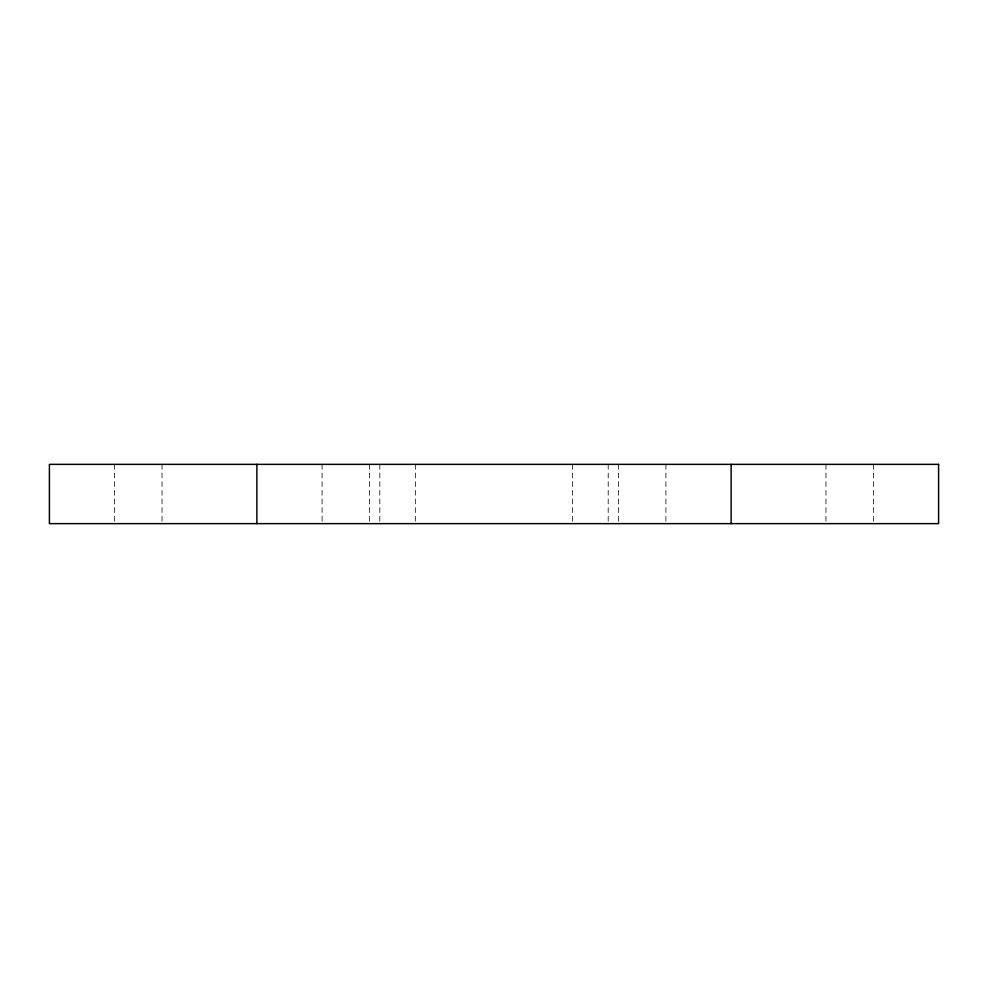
<?xml version="1.0" encoding="UTF-8"?>
<svg xmlns="http://www.w3.org/2000/svg" width="988" height="988" viewBox="0 0 988 988"><rect width="100%" height="100%" fill="white"/><g stroke="black" fill="none" stroke-linecap="round" stroke-linejoin="round"><path stroke-width="0.74" stroke-dasharray="4.94 3.71" d="M873.392 464.36L873.392 522.121M825.968 464.36L825.968 522.121M665.912 464.36L665.912 522.121M618.488 464.36L618.488 522.121M608.2 464.36L608.2 522.121M572.632 464.36L572.632 522.121M415.368 464.36L415.331 522.121M379.824 464.36L379.8 522.121M369.512 464.36L369.512 522.121M322.088 464.36L322.088 522.121M162.032 464.36L162.032 522.121M114.608 464.36L114.608 522.121"/><path stroke-width="1.48" d="M731.12 464.36L731.12 523.64M256.88 464.36L256.88 523.64M938.6 464.36L49.4 464.36L49.4 523.64L938.6 523.64L938.6 464.36"/></g></svg>
